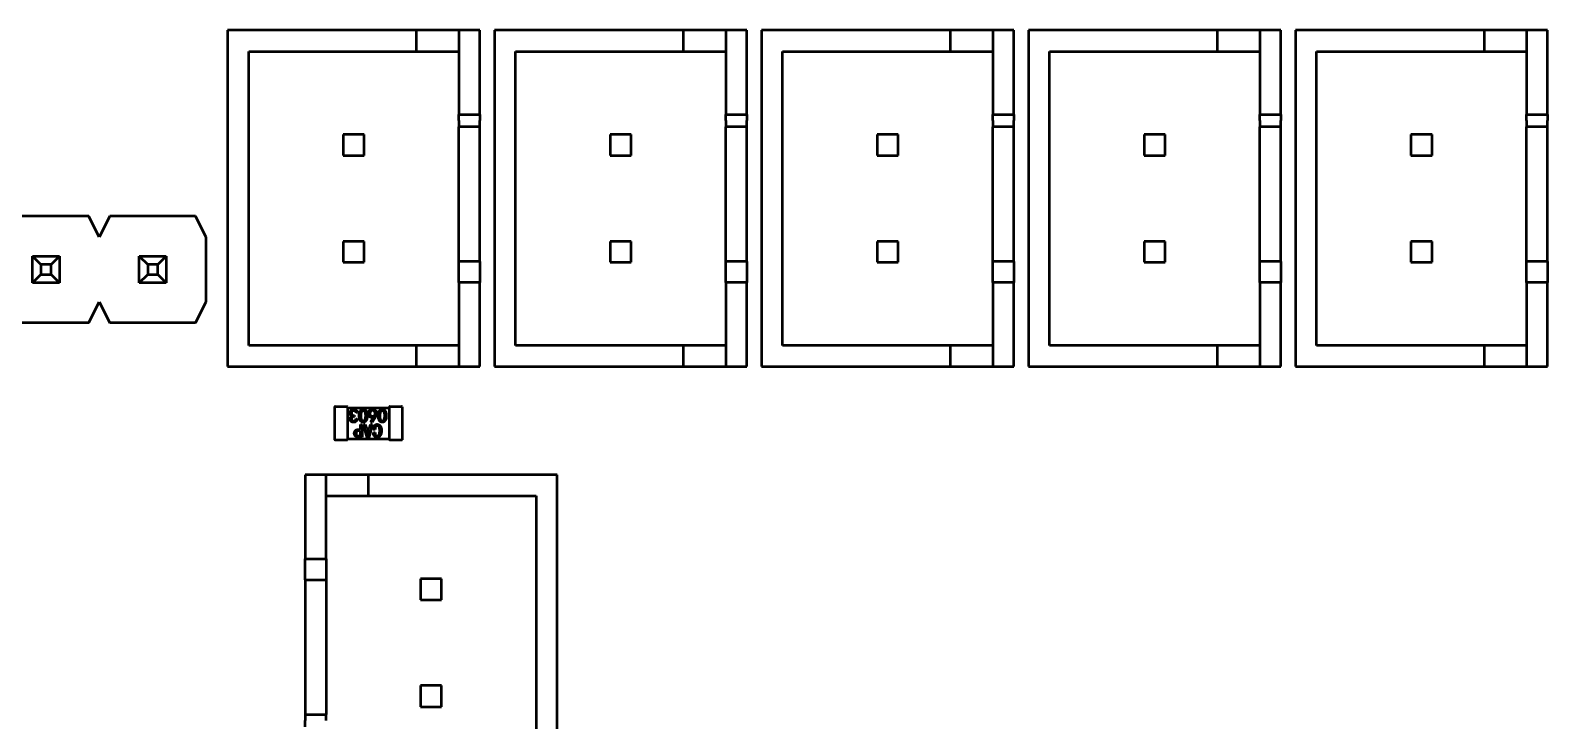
# Model space of a CAD drawing. Header units: inches. Extents: x 5.31 to 11.69, y 3.53 to 7.47.
# Drawn here: x 9.223 to 10.644, y 4.435 to 5.082 of the extents above; entities that cross this region are included whole.
import ezdxf

# ---------------------------------------------------------------- set-up
doc = ezdxf.new("R2010")
doc.units = ezdxf.units.IN
doc.header["$MEASUREMENT"] = 0
doc.layers.add('Visible (ANSI)', color=7, linetype='Continuous', lineweight=50)

msp = doc.modelspace()

# ---------------------------------------------------------------- linework, layer by layer
at = {"layer": 'Visible (ANSI)'}
for p, q in [((9.5851, 5.0816), (9.4081, 5.0816)), ((9.4081, 5.0816), (9.4081, 4.7666)), ((9.6246, 5.0816), (9.5851, 5.0816)), ((9.5851, 5.0619), (9.5851, 5.0816)), ((9.6443, 5.0816), (9.6246, 5.0816)), ((9.6246, 5.0816), (9.6246, 5.0027)), ((9.6443, 5.0027), (9.6443, 5.0816)), ((9.8351, 5.0816), (9.6581, 5.0816)), ((9.6581, 5.0816), (9.6581, 4.7666)), ((9.8746, 5.0816), (9.8351, 5.0816)), ((9.8351, 5.0619), (9.8351, 5.0816)), ((9.8943, 5.0816), (9.8746, 5.0816)), ((9.8746, 5.0816), (9.8746, 5.0027)), ((9.8943, 5.0027), (9.8943, 5.0816)), ((10.0851, 5.0816), (9.9081, 5.0816)), ((9.9081, 5.0816), (9.9081, 4.7666)), ((10.1246, 5.0816), (10.0851, 5.0816)), ((10.0851, 5.0619), (10.0851, 5.0816)), ((10.1443, 5.0816), (10.1246, 5.0816)), ((10.1246, 5.0816), (10.1246, 5.0027)), ((10.1443, 5.0027), (10.1443, 5.0816)), ((10.3351, 5.0816), (10.1581, 5.0816)), ((10.1581, 5.0816), (10.1581, 4.7666)), ((10.3746, 5.0816), (10.3351, 5.0816)), ((10.3351, 5.0619), (10.3351, 5.0816)), ((10.3943, 5.0816), (10.3746, 5.0816)), ((10.3746, 5.0816), (10.3746, 5.0027)), ((10.3943, 5.0027), (10.3943, 5.0816)), ((10.5851, 5.0816), (10.4081, 5.0816)), ((10.4081, 5.0816), (10.4081, 4.7666)), ((10.6246, 5.0816), (10.5851, 5.0816)), ((10.5851, 5.0619), (10.5851, 5.0816)), ((10.6443, 5.0816), (10.6246, 5.0816)), ((10.6246, 5.0816), (10.6246, 5.0027)), ((10.6443, 5.0027), (10.6443, 5.0816)), ((9.4278, 5.0619), (9.5851, 5.0619)), ((9.4278, 4.7863), (9.4278, 5.0619)), ((9.5851, 5.0619), (9.6246, 5.0619)), ((9.6778, 5.0619), (9.8351, 5.0619)), ((9.6778, 4.7863), (9.6778, 5.0619)), ((9.8351, 5.0619), (9.8746, 5.0619)), ((9.9278, 5.0619), (10.0851, 5.0619)), ((9.9278, 4.7863), (9.9278, 5.0619)), ((10.0851, 5.0619), (10.1246, 5.0619)), ((10.1778, 5.0619), (10.3351, 5.0619)), ((10.1778, 4.7863), (10.1778, 5.0619)), ((10.3351, 5.0619), (10.3746, 5.0619)), ((10.4278, 5.0619), (10.5851, 5.0619)), ((10.4278, 4.7863), (10.4278, 5.0619)), ((10.5851, 5.0619), (10.6246, 5.0619)), ((9.6246, 4.997), (9.6246, 5.0027)), ((9.6246, 5.0027), (9.6443, 5.0027)), ((9.6443, 5.0027), (9.6443, 4.997)), ((9.8746, 4.997), (9.8746, 5.0027)), ((9.8746, 5.0027), (9.8943, 5.0027)), ((9.8943, 5.0027), (9.8943, 4.997)), ((10.1246, 4.997), (10.1246, 5.0027)), ((10.1246, 5.0027), (10.1443, 5.0027)), ((10.1443, 5.0027), (10.1443, 4.997)), ((10.3746, 4.997), (10.3746, 5.0027)), ((10.3746, 5.0027), (10.3943, 5.0027)), ((10.3943, 5.0027), (10.3943, 4.997)), ((10.6246, 4.997), (10.6246, 5.0027)), ((10.6246, 5.0027), (10.6443, 5.0027)), ((10.6443, 5.0027), (10.6443, 4.997)), ((9.6246, 4.997), (9.6246, 4.9913)), ((9.6246, 4.8651), (9.6246, 4.9913)), ((9.6443, 4.9913), (9.6246, 4.9913)), ((9.6443, 4.9913), (9.6443, 4.997)), ((9.6443, 4.8651), (9.6443, 4.9913)), ((9.8746, 4.997), (9.8746, 4.9913)), ((9.8746, 4.8651), (9.8746, 4.9913)), ((9.8943, 4.9913), (9.8746, 4.9913)), ((9.8943, 4.9913), (9.8943, 4.997)), ((9.8943, 4.8651), (9.8943, 4.9913)), ((10.1246, 4.997), (10.1246, 4.9913)), ((10.1246, 4.8651), (10.1246, 4.9913)), ((10.1443, 4.9913), (10.1246, 4.9913)), ((10.1443, 4.9913), (10.1443, 4.997)), ((10.1443, 4.8651), (10.1443, 4.9913)), ((10.3746, 4.997), (10.3746, 4.9913)), ((10.3746, 4.8651), (10.3746, 4.9913)), ((10.3943, 4.9913), (10.3746, 4.9913)), ((10.3943, 4.9913), (10.3943, 4.997)), ((10.3943, 4.8651), (10.3943, 4.9913)), ((10.6246, 4.997), (10.6246, 4.9913)), ((10.6246, 4.8651), (10.6246, 4.9913)), ((10.6443, 4.9913), (10.6246, 4.9913)), ((10.6443, 4.9913), (10.6443, 4.997)), ((10.6443, 4.8651), (10.6443, 4.9913)), ((9.536, 4.9839), (9.5163, 4.9839)), ((9.5163, 4.9839), (9.5163, 4.9643)), ((9.536, 4.9643), (9.536, 4.9839)), ((9.786, 4.9839), (9.7663, 4.9839)), ((9.7663, 4.9839), (9.7663, 4.9643)), ((9.786, 4.9643), (9.786, 4.9839)), ((10.036, 4.9839), (10.0163, 4.9839)), ((10.0163, 4.9839), (10.0163, 4.9643)), ((10.036, 4.9643), (10.036, 4.9839)), ((10.286, 4.9839), (10.2663, 4.9839)), ((10.2663, 4.9839), (10.2663, 4.9643)), ((10.286, 4.9643), (10.286, 4.9839)), ((10.536, 4.9839), (10.5163, 4.9839)), ((10.5163, 4.9839), (10.5163, 4.9643)), ((10.536, 4.9643), (10.536, 4.9839)), ((9.5163, 4.9643), (9.536, 4.9643)), ((9.7663, 4.9643), (9.786, 4.9643)), ((10.0163, 4.9643), (10.036, 4.9643)), ((10.2663, 4.9643), (10.286, 4.9643)), ((10.5163, 4.9643), (10.536, 4.9643)), ((9.2781, 4.9075), (9.1978, 4.9075)), ((9.2879, 4.8878), (9.2781, 4.9075)), ((9.2978, 4.9075), (9.2879, 4.8878)), ((9.3781, 4.9075), (9.2978, 4.9075)), ((9.3879, 4.8878), (9.3781, 4.9075)), ((9.3879, 4.8272), (9.3879, 4.8878)), ((9.536, 4.8839), (9.5163, 4.8839)), ((9.5163, 4.8839), (9.5163, 4.8643)), ((9.536, 4.8643), (9.536, 4.8839)), ((9.786, 4.8839), (9.7663, 4.8839)), ((9.7663, 4.8839), (9.7663, 4.8643)), ((9.786, 4.8643), (9.786, 4.8839)), ((10.036, 4.8839), (10.0163, 4.8839)), ((10.0163, 4.8839), (10.0163, 4.8643)), ((10.036, 4.8643), (10.036, 4.8839)), ((10.286, 4.8839), (10.2663, 4.8839)), ((10.2663, 4.8839), (10.2663, 4.8643)), ((10.286, 4.8643), (10.286, 4.8839)), ((10.536, 4.8839), (10.5163, 4.8839)), ((10.5163, 4.8839), (10.5163, 4.8643)), ((10.536, 4.8643), (10.536, 4.8839)), ((9.2253, 4.8701), (9.2505, 4.8701)), ((9.2253, 4.8449), (9.2253, 4.8701)), ((9.2253, 4.8701), (9.2332, 4.8622)), ((9.2427, 4.8622), (9.2332, 4.8622)), ((9.2332, 4.8622), (9.2332, 4.8528)), ((9.2427, 4.8622), (9.2505, 4.8701)), ((9.2427, 4.8528), (9.2427, 4.8622)), ((9.2505, 4.8701), (9.2505, 4.8449)), ((9.3253, 4.8701), (9.3505, 4.8701)), ((9.3253, 4.8449), (9.3253, 4.8701)), ((9.3253, 4.8701), (9.3332, 4.8622)), ((9.3427, 4.8622), (9.3332, 4.8622)), ((9.3332, 4.8622), (9.3332, 4.8528)), ((9.3427, 4.8622), (9.3505, 4.8701)), ((9.3427, 4.8528), (9.3427, 4.8622)), ((9.3505, 4.8701), (9.3505, 4.8449)), ((9.5163, 4.8643), (9.536, 4.8643)), ((9.6246, 4.8455), (9.6246, 4.8651)), ((9.6443, 4.8651), (9.6246, 4.8651)), ((9.6443, 4.8651), (9.6443, 4.8455)), ((9.7663, 4.8643), (9.786, 4.8643)), ((9.8746, 4.8455), (9.8746, 4.8651)), ((9.8943, 4.8651), (9.8746, 4.8651)), ((9.8943, 4.8651), (9.8943, 4.8455)), ((10.0163, 4.8643), (10.036, 4.8643)), ((10.1246, 4.8455), (10.1246, 4.8651)), ((10.1443, 4.8651), (10.1246, 4.8651)), ((10.1443, 4.8651), (10.1443, 4.8455)), ((10.2663, 4.8643), (10.286, 4.8643)), ((10.3746, 4.8455), (10.3746, 4.8651)), ((10.3943, 4.8651), (10.3746, 4.8651)), ((10.3943, 4.8651), (10.3943, 4.8455)), ((10.5163, 4.8643), (10.536, 4.8643)), ((10.6246, 4.8455), (10.6246, 4.8651)), ((10.6443, 4.8651), (10.6246, 4.8651)), ((10.6443, 4.8651), (10.6443, 4.8455)), ((9.2253, 4.8449), (9.2332, 4.8528)), ((9.2332, 4.8528), (9.2427, 4.8528)), ((9.2427, 4.8528), (9.2505, 4.8449)), ((9.3253, 4.8449), (9.3332, 4.8528)), ((9.3332, 4.8528), (9.3427, 4.8528)), ((9.3427, 4.8528), (9.3505, 4.8449)), ((9.2505, 4.8449), (9.2253, 4.8449)), ((9.3505, 4.8449), (9.3253, 4.8449)), ((9.6246, 4.8455), (9.6246, 4.7666)), ((9.6443, 4.8455), (9.6246, 4.8455)), ((9.6443, 4.7666), (9.6443, 4.8455)), ((9.8746, 4.8455), (9.8746, 4.7666)), ((9.8943, 4.8455), (9.8746, 4.8455)), ((9.8943, 4.7666), (9.8943, 4.8455)), ((10.1246, 4.8455), (10.1246, 4.7666)), ((10.1443, 4.8455), (10.1246, 4.8455)), ((10.1443, 4.7666), (10.1443, 4.8455)), ((10.3746, 4.8455), (10.3746, 4.7666)), ((10.3943, 4.8455), (10.3746, 4.8455)), ((10.3943, 4.7666), (10.3943, 4.8455)), ((10.6246, 4.8455), (10.6246, 4.7666)), ((10.6443, 4.8455), (10.6246, 4.8455)), ((10.6443, 4.7666), (10.6443, 4.8455)), ((9.2781, 4.8075), (9.2879, 4.8272)), ((9.2879, 4.8272), (9.2978, 4.8075)), ((9.3781, 4.8075), (9.3879, 4.8272)), ((9.2781, 4.8075), (9.1978, 4.8075)), ((9.3781, 4.8075), (9.2978, 4.8075)), ((9.5851, 4.7863), (9.4278, 4.7863)), ((9.6246, 4.7863), (9.5851, 4.7863)), ((9.5851, 4.7666), (9.5851, 4.7863)), ((9.8351, 4.7863), (9.6778, 4.7863)), ((9.8746, 4.7863), (9.8351, 4.7863)), ((9.8351, 4.7666), (9.8351, 4.7863)), ((10.0851, 4.7863), (9.9278, 4.7863)), ((10.1246, 4.7863), (10.0851, 4.7863)), ((10.0851, 4.7666), (10.0851, 4.7863)), ((10.3351, 4.7863), (10.1778, 4.7863)), ((10.3746, 4.7863), (10.3351, 4.7863)), ((10.3351, 4.7666), (10.3351, 4.7863)), ((10.5851, 4.7863), (10.4278, 4.7863)), ((10.6246, 4.7863), (10.5851, 4.7863)), ((10.5851, 4.7666), (10.5851, 4.7863)), ((9.4081, 4.7666), (9.5851, 4.7666)), ((9.5851, 4.7666), (9.6246, 4.7666)), ((9.6246, 4.7666), (9.6443, 4.7666)), ((9.6581, 4.7666), (9.8351, 4.7666)), ((9.8351, 4.7666), (9.8746, 4.7666)), ((9.8746, 4.7666), (9.8943, 4.7666)), ((9.9081, 4.7666), (10.0851, 4.7666)), ((10.0851, 4.7666), (10.1246, 4.7666)), ((10.1246, 4.7666), (10.1443, 4.7666)), ((10.1581, 4.7666), (10.3351, 4.7666)), ((10.3351, 4.7666), (10.3746, 4.7666)), ((10.3746, 4.7666), (10.3943, 4.7666)), ((10.4081, 4.7666), (10.5851, 4.7666)), ((10.5851, 4.7666), (10.6246, 4.7666)), ((10.6246, 4.7666), (10.6443, 4.7666)), ((9.5084, 4.6981), (9.5084, 4.7288)), ((9.5088, 4.7292), (9.5199, 4.7292)), ((9.5203, 4.7288), (9.5203, 4.6981)), ((9.5203, 4.728), (9.5596, 4.728)), ((9.5269, 4.7207), (9.5269, 4.7198)), ((9.5284, 4.7177), (9.5296, 4.7175)), ((9.5298, 4.7235), (9.5285, 4.7232)), ((9.5419, 4.7144), (9.5448, 4.7191)), ((9.5463, 4.7189), (9.5435, 4.7144)), ((9.5596, 4.6981), (9.5596, 4.7288)), ((9.56, 4.7292), (9.571, 4.7292)), ((9.5714, 4.7288), (9.5714, 4.6981)), ((9.5304, 4.7077), (9.5324, 4.7077)), ((9.5324, 4.7063), (9.5308, 4.7063)), ((9.5324, 4.7077), (9.5324, 4.7123)), ((9.5324, 4.7123), (9.534, 4.7123)), ((9.5324, 4.7017), (9.5324, 4.7063)), ((9.534, 4.7123), (9.534, 4.7004)), ((9.5388, 4.7003), (9.5353, 4.7123)), ((9.5353, 4.7123), (9.537, 4.7123)), ((9.537, 4.7123), (9.538, 4.7086)), ((9.538, 4.7086), (9.541, 4.7086)), ((9.5407, 4.7073), (9.5383, 4.7073)), ((9.5383, 4.7073), (9.5394, 4.7031)), ((9.5396, 4.7031), (9.5407, 4.7073)), ((9.5437, 4.7123), (9.5402, 4.7003)), ((9.541, 4.7086), (9.542, 4.7123)), ((9.5435, 4.7144), (9.5419, 4.7144)), ((9.542, 4.7123), (9.5437, 4.7123)), ((9.5461, 4.7076), (9.5445, 4.7076)), ((9.5446, 4.7047), (9.5461, 4.7047)), ((9.5199, 4.6977), (9.5088, 4.6977)), ((9.5203, 4.6989), (9.5596, 4.6989)), ((9.534, 4.7004), (9.5304, 4.7004)), ((9.5308, 4.7017), (9.5324, 4.7017)), ((9.5402, 4.7003), (9.5388, 4.7003)), ((9.5394, 4.7031), (9.5396, 4.7031)), ((9.571, 4.6977), (9.56, 4.6977)), ((9.5003, 4.6653), (9.4806, 4.6653)), ((9.4806, 4.6653), (9.4806, 4.5865)), ((9.5398, 4.6653), (9.5003, 4.6653)), ((9.5003, 4.5865), (9.5003, 4.6653)), ((9.7168, 4.6653), (9.5398, 4.6653)), ((9.5398, 4.6653), (9.5398, 4.6456)), ((9.7168, 4.3504), (9.7168, 4.6653)), ((9.5003, 4.6456), (9.5398, 4.6456)), ((9.5398, 4.6456), (9.6971, 4.6456)), ((9.6971, 4.6456), (9.6971, 4.3701)), ((9.4806, 4.5668), (9.4806, 4.5865)), ((9.4806, 4.5865), (9.5003, 4.5865)), ((9.5003, 4.5865), (9.5003, 4.5668)), ((9.4806, 4.5668), (9.4806, 4.4407)), ((9.4806, 4.5668), (9.5003, 4.5668)), ((9.5003, 4.5668), (9.5003, 4.4407)), ((9.6085, 4.5677), (9.5888, 4.5677)), ((9.5888, 4.5677), (9.5888, 4.548)), ((9.6085, 4.548), (9.6085, 4.5677)), ((9.5888, 4.548), (9.6085, 4.548)), ((9.6085, 4.4677), (9.5888, 4.4677)), ((9.5888, 4.4677), (9.5888, 4.448)), ((9.6085, 4.448), (9.6085, 4.4677)), ((9.5888, 4.448), (9.6085, 4.448)), ((9.4806, 4.4407), (9.4806, 4.4349)), ((9.4806, 4.4407), (9.5003, 4.4407)), ((9.4806, 4.4292), (9.4806, 4.4349)), ((9.5003, 4.4349), (9.5003, 4.4407))]:
    msp.add_line(p, q, dxfattribs=at)
for centre, start, end in [((9.5088, 4.7288), 90, 180), ((9.5199, 4.7288), 0, 90), ((9.56, 4.7288), 90, 180), ((9.571, 4.7288), 0, 90), ((9.5088, 4.6981), 180, 270), ((9.5199, 4.6981), 270, 0), ((9.56, 4.6981), 180, 270), ((9.571, 4.6981), 270, 0)]:
    msp.add_arc(centre, 0.000394, start, end, dxfattribs=at)
for points, knots in [([(9.5245, 4.7202), (9.5243, 4.7202), (9.524, 4.7204), (9.5236, 4.7207), (9.5233, 4.721), (9.523, 4.7214), (9.5228, 4.7216), (9.5227, 4.7219), (9.5227, 4.7221), (9.5226, 4.7224), (9.5226, 4.7227), (9.5226, 4.723), (9.5226, 4.7233), (9.5226, 4.7236), (9.5227, 4.724), (9.5228, 4.7243), (9.5229, 4.7246), (9.523, 4.7249), (9.5232, 4.7251), (9.5234, 4.7254), (9.5236, 4.7256), (9.5238, 4.7258), (9.5241, 4.726), (9.5244, 4.7262), (9.5247, 4.7263), (9.525, 4.7265), (9.5253, 4.7265), (9.5256, 4.7266), (9.5259, 4.7266), (9.5262, 4.7266), (9.5265, 4.7266), (9.5269, 4.7266), (9.5272, 4.7265), (9.5275, 4.7264), (9.5277, 4.7263), (9.528, 4.7261), (9.5283, 4.726), (9.5285, 4.7258), (9.5288, 4.7256), (9.529, 4.7253), (9.5292, 4.7251), (9.5293, 4.7248), (9.5295, 4.7245), (9.5296, 4.7242), (9.5297, 4.7238), (9.5298, 4.7236), (9.5298, 4.7235)], [0, 0, 0, 0, 0.035383, 0.069271, 0.102562, 0.13598, 0.153016, 0.170471, 0.18839, 0.206995, 0.226425, 0.246968, 0.268573, 0.291521, 0.314508, 0.336877, 0.358774, 0.380226, 0.401933, 0.423495, 0.445535, 0.468112, 0.490768, 0.512776, 0.534543, 0.556006, 0.577352, 0.598978, 0.62087, 0.643351, 0.665697, 0.687524, 0.70891, 0.729901, 0.750936, 0.771916, 0.792835, 0.814322, 0.835871, 0.857552, 0.879571, 0.901943, 0.924978, 0.949008, 0.973929, 1, 1, 1, 1]), ([(9.5296, 4.7175), (9.5296, 4.7173), (9.5294, 4.7169), (9.5292, 4.7164), (9.5288, 4.7159), (9.5286, 4.7155), (9.5283, 4.7152), (9.5281, 4.715), (9.5279, 4.7149), (9.5276, 4.7148), (9.5274, 4.7146), (9.5271, 4.7146), (9.5268, 4.7145), (9.5265, 4.7144), (9.5262, 4.7144), (9.5259, 4.7144), (9.5256, 4.7144), (9.5253, 4.7145), (9.525, 4.7145), (9.5248, 4.7146), (9.5245, 4.7147), (9.5243, 4.7148), (9.5241, 4.7149), (9.5239, 4.715), (9.5237, 4.7152), (9.5235, 4.7153), (9.5233, 4.7155), (9.5232, 4.7157), (9.5231, 4.7159), (9.523, 4.7162), (9.5229, 4.7164), (9.5228, 4.7166), (9.5228, 4.7169), (9.5227, 4.7171), (9.5227, 4.7174), (9.5228, 4.7177), (9.5228, 4.7179), (9.5229, 4.7182), (9.5229, 4.7185), (9.5231, 4.7188), (9.5232, 4.719), (9.5234, 4.7193), (9.5236, 4.7195), (9.5239, 4.7197), (9.5242, 4.72), (9.5244, 4.7201), (9.5245, 4.7202)], [0, 0, 0, 0, 0.047464, 0.092489, 0.135475, 0.176967, 0.19729, 0.217416, 0.237371, 0.257814, 0.278354, 0.299538, 0.321419, 0.344134, 0.367049, 0.388941, 0.410276, 0.431124, 0.451242, 0.470905, 0.490465, 0.509731, 0.528716, 0.547033, 0.565043, 0.582814, 0.600504, 0.618245, 0.636491, 0.654887, 0.673486, 0.691996, 0.710771, 0.729498, 0.74872, 0.768176, 0.78836, 0.809187, 0.830314, 0.851781, 0.873876, 0.896598, 0.920447, 0.945498, 0.97192, 1, 1, 1, 1]), ([(9.5285, 4.7232), (9.5285, 4.7234), (9.5284, 4.7237), (9.5282, 4.7241), (9.5279, 4.7244), (9.5277, 4.7247), (9.5275, 4.7249), (9.5273, 4.725), (9.5271, 4.7251), (9.5269, 4.7252), (9.5267, 4.7252), (9.5265, 4.7253), (9.5263, 4.7253), (9.526, 4.7253), (9.5258, 4.7253), (9.5256, 4.7252), (9.5254, 4.7252), (9.5252, 4.7251), (9.525, 4.725), (9.5248, 4.7249), (9.5247, 4.7247), (9.5245, 4.7245), (9.5244, 4.7244), (9.5243, 4.7242), (9.5242, 4.724), (9.5241, 4.7238), (9.5241, 4.7235), (9.5241, 4.7233), (9.524, 4.7231), (9.524, 4.7229), (9.5241, 4.7226), (9.5241, 4.7224), (9.5242, 4.7222), (9.5243, 4.722), (9.5244, 4.7218), (9.5245, 4.7217), (9.5246, 4.7215), (9.5248, 4.7214), (9.525, 4.7213), (9.5252, 4.7211), (9.5254, 4.721), (9.5257, 4.7209), (9.5259, 4.7209), (9.5262, 4.7208), (9.5266, 4.7207), (9.5268, 4.7207), (9.5269, 4.7207)], [0, 0, 0, 0, 0.042155, 0.082797, 0.122177, 0.161495, 0.180875, 0.199813, 0.218676, 0.237473, 0.256684, 0.276307, 0.296404, 0.317356, 0.338391, 0.358521, 0.378182, 0.39747, 0.416687, 0.436037, 0.455851, 0.476407, 0.497042, 0.517393, 0.537303, 0.557179, 0.577048, 0.597255, 0.617769, 0.638967, 0.660049, 0.680042, 0.699548, 0.718217, 0.736992, 0.755354, 0.77385, 0.792872, 0.812794, 0.833991, 0.857058, 0.881801, 0.90816, 0.936821, 0.967337, 1, 1, 1, 1]), ([(9.5269, 4.7198), (9.5268, 4.7197), (9.5266, 4.7197), (9.5262, 4.7197), (9.5259, 4.7196), (9.5257, 4.7195), (9.5254, 4.7194), (9.5252, 4.7193), (9.525, 4.7191), (9.5248, 4.719), (9.5246, 4.7188), (9.5245, 4.7186), (9.5244, 4.7185), (9.5243, 4.7183), (9.5242, 4.718), (9.5242, 4.7178), (9.5242, 4.7176), (9.5242, 4.7173), (9.5242, 4.7171), (9.5243, 4.7169), (9.5243, 4.7167), (9.5244, 4.7165), (9.5246, 4.7163), (9.5247, 4.7161), (9.5249, 4.716), (9.5251, 4.7159), (9.5253, 4.7158), (9.5255, 4.7157), (9.5257, 4.7156), (9.526, 4.7156), (9.5262, 4.7156), (9.5264, 4.7156), (9.5266, 4.7157), (9.5269, 4.7158), (9.5271, 4.7159), (9.5273, 4.716), (9.5275, 4.7162), (9.5277, 4.7164), (9.5279, 4.7167), (9.5281, 4.717), (9.5282, 4.7174), (9.5283, 4.7176), (9.5284, 4.7177)], [0, 0, 0, 0, 0.034628, 0.06703, 0.097477, 0.125663, 0.152237, 0.177388, 0.200923, 0.223553, 0.245394, 0.266734, 0.28766, 0.308692, 0.330142, 0.352103, 0.374998, 0.398853, 0.422863, 0.445331, 0.467017, 0.488239, 0.509078, 0.53021, 0.551813, 0.574247, 0.597043, 0.6192, 0.640821, 0.662307, 0.68415, 0.706385, 0.729232, 0.75321, 0.777811, 0.803296, 0.83013, 0.858778, 0.890043, 0.923767, 0.960273, 1, 1, 1, 1]), ([(9.5314, 4.7212), (9.5314, 4.7213), (9.5314, 4.7216), (9.5314, 4.7219), (9.5315, 4.7224), (9.5316, 4.7228), (9.5316, 4.7233), (9.5317, 4.7237), (9.5318, 4.724), (9.532, 4.7244), (9.5321, 4.7247), (9.5323, 4.725), (9.5324, 4.7253), (9.5326, 4.7255), (9.5328, 4.7258), (9.5331, 4.726), (9.5333, 4.7262), (9.5336, 4.7263), (9.5339, 4.7265), (9.5342, 4.7266), (9.5345, 4.7266), (9.5348, 4.7267), (9.5351, 4.7267), (9.5354, 4.7266), (9.5357, 4.7266), (9.536, 4.7265), (9.5363, 4.7264), (9.5366, 4.7262), (9.5368, 4.726), (9.5371, 4.7259), (9.5373, 4.7257), (9.5375, 4.7255), (9.5377, 4.7252), (9.5378, 4.725), (9.538, 4.7247), (9.5382, 4.7243), (9.5384, 4.7238), (9.5385, 4.7233), (9.5386, 4.7228), (9.5387, 4.7224), (9.5387, 4.7221), (9.5388, 4.7218), (9.5388, 4.7214), (9.5388, 4.7211), (9.5388, 4.7207), (9.5388, 4.7202), (9.5388, 4.7199), (9.5388, 4.7198)], [0.5, 0.5, 0.5, 0.5, 0.5069884, 0.5221878, 0.5367062, 0.5505651, 0.5637741, 0.5764701, 0.588514, 0.6000702, 0.6111588, 0.621801, 0.6320264, 0.6420439, 0.6518046, 0.6614634, 0.6711588, 0.6808834, 0.6907698, 0.700617, 0.7100661, 0.71942, 0.7286957, 0.7380134, 0.7474266, 0.7571703, 0.7673168, 0.7774938, 0.787206, 0.796546, 0.8056357, 0.8144759, 0.8231814, 0.8317719, 0.840256, 0.8572909, 0.8741886, 0.8912076, 0.9082495, 0.9171735, 0.9268475, 0.9372166, 0.9482852, 0.9600678, 0.9726511, 0.9859602, 1, 1, 1, 1]), ([(9.5388, 4.7198), (9.5388, 4.7196), (9.5388, 4.7193), (9.5387, 4.7189), (9.5387, 4.7185), (9.5386, 4.7181), (9.5385, 4.7178), (9.5385, 4.7175), (9.5384, 4.7171), (9.5382, 4.7168), (9.538, 4.7163), (9.5377, 4.7159), (9.5374, 4.7154), (9.537, 4.7151), (9.5368, 4.7149), (9.5365, 4.7148), (9.5363, 4.7146), (9.536, 4.7145), (9.5358, 4.7145), (9.5355, 4.7144), (9.5352, 4.7144), (9.5349, 4.7144), (9.5346, 4.7144), (9.5343, 4.7144), (9.534, 4.7145), (9.5338, 4.7146), (9.5335, 4.7148), (9.5332, 4.7149), (9.533, 4.7152), (9.5328, 4.7154), (9.5326, 4.7156), (9.5324, 4.7159), (9.5322, 4.7162), (9.532, 4.7165), (9.5319, 4.7169), (9.5318, 4.7172), (9.5317, 4.7176), (9.5316, 4.7181), (9.5315, 4.7188), (9.5314, 4.7196), (9.5314, 4.7204), (9.5314, 4.721), (9.5314, 4.7212)], [0, 0, 0, 0, 0.0140528, 0.0274087, 0.0400744, 0.052075, 0.0633532, 0.0739166, 0.0839678, 0.0933606, 0.1112888, 0.1286962, 0.1457152, 0.1626615, 0.1710659, 0.1794358, 0.1878402, 0.1962427, 0.2047956, 0.2135112, 0.2225252, 0.2318867, 0.2412553, 0.2504842, 0.2596243, 0.2687757, 0.2780514, 0.2875599, 0.2974542, 0.3078347, 0.31843, 0.3290155, 0.3397633, 0.3506207, 0.3616772, 0.3730279, 0.3846503, 0.3966097, 0.4217152, 0.448414, 0.4768103, 0.5, 0.5, 0.5, 0.5]), ([(9.5373, 4.7194), (9.5373, 4.7195), (9.5374, 4.7198), (9.5374, 4.7203), (9.5374, 4.7207), (9.5374, 4.7212), (9.5374, 4.7216), (9.5373, 4.722), (9.5373, 4.7224), (9.5372, 4.7228), (9.5371, 4.7231), (9.537, 4.7235), (9.5369, 4.7238), (9.5367, 4.7241), (9.5366, 4.7243), (9.5364, 4.7245), (9.5362, 4.7247), (9.536, 4.7249), (9.5358, 4.7251), (9.5356, 4.7252), (9.5354, 4.7253), (9.5352, 4.7253), (9.535, 4.7253), (9.5348, 4.7253), (9.5346, 4.7252), (9.5344, 4.7252), (9.5342, 4.7251), (9.534, 4.7249), (9.5338, 4.7248), (9.5337, 4.7246), (9.5335, 4.7244), (9.5334, 4.7242), (9.5333, 4.7239), (9.5331, 4.7235), (9.533, 4.723), (9.5329, 4.7224), (9.5328, 4.7219), (9.5328, 4.7217), (9.5328, 4.7216)], [0, 0, 0, 0, 0.0202676, 0.0399279, 0.0590087, 0.0775383, 0.0955473, 0.112962, 0.1300407, 0.1466937, 0.1626347, 0.1775955, 0.1917458, 0.2050126, 0.2174759, 0.2293863, 0.2407882, 0.2518054, 0.2623304, 0.2720997, 0.2814187, 0.2903538, 0.2992008, 0.3080477, 0.3171153, 0.3266796, 0.3364489, 0.3462692, 0.3561874, 0.3664994, 0.377178, 0.3883944, 0.4001863, 0.4127835, 0.4389285, 0.4656814, 0.4932039, 0.5, 0.5, 0.5, 0.5]), ([(9.5328, 4.7216), (9.5328, 4.7215), (9.5328, 4.7211), (9.5328, 4.7205), (9.5328, 4.7198), (9.5328, 4.7192), (9.5329, 4.7186), (9.5329, 4.7181), (9.5331, 4.7176), (9.5333, 4.7171), (9.5335, 4.7167), (9.5336, 4.7164), (9.5338, 4.7162), (9.5339, 4.7161), (9.5341, 4.7159), (9.5343, 4.7158), (9.5345, 4.7157), (9.5347, 4.7157), (9.5349, 4.7157), (9.5351, 4.7157), (9.5353, 4.7157), (9.5355, 4.7158), (9.5357, 4.7159), (9.5359, 4.716), (9.5361, 4.7161), (9.5363, 4.7163), (9.5365, 4.7165), (9.5366, 4.7168), (9.5368, 4.7171), (9.5369, 4.7174), (9.537, 4.7177), (9.5371, 4.7181), (9.5372, 4.7185), (9.5373, 4.7189), (9.5373, 4.7192), (9.5373, 4.7194)], [0.5, 0.5, 0.5, 0.5, 0.5216727, 0.5501262, 0.5771551, 0.6029998, 0.6275617, 0.6510642, 0.6739323, 0.6963001, 0.7186409, 0.7294081, 0.7394669, 0.7491362, 0.7582472, 0.7671381, 0.7758003, 0.7847606, 0.7938576, 0.8030133, 0.8119695, 0.8210022, 0.830276, 0.8399106, 0.8500062, 0.8608476, 0.8724556, 0.884813, 0.8980334, 0.9121661, 0.927441, 0.943816, 0.9613154, 0.9799887, 1, 1, 1, 1]), ([(9.5448, 4.7191), (9.5446, 4.719), (9.5443, 4.7189), (9.5439, 4.7189), (9.5435, 4.7188), (9.5431, 4.7188), (9.5427, 4.7189), (9.5424, 4.7189), (9.5421, 4.719), (9.5418, 4.7192), (9.5415, 4.7193), (9.5413, 4.7195), (9.541, 4.7197), (9.5408, 4.7199), (9.5407, 4.72), (9.5405, 4.7202), (9.5404, 4.7204), (9.5402, 4.7207), (9.5401, 4.721), (9.54, 4.7215), (9.5399, 4.7219), (9.5399, 4.7224), (9.5399, 4.7228), (9.5399, 4.7233), (9.54, 4.7238), (9.5401, 4.7242), (9.5403, 4.7247), (9.5406, 4.7251), (9.5409, 4.7255), (9.5412, 4.7258), (9.5415, 4.726), (9.5417, 4.7262), (9.5419, 4.7263), (9.5422, 4.7264), (9.5425, 4.7265), (9.5428, 4.7266), (9.5431, 4.7266), (9.5435, 4.7267), (9.5438, 4.7267), (9.5442, 4.7267), (9.5445, 4.7266), (9.5448, 4.7266), (9.5451, 4.7265), (9.5454, 4.7264), (9.5457, 4.7263), (9.5459, 4.7261), (9.5462, 4.726), (9.5464, 4.7258), (9.5466, 4.7256), (9.5468, 4.7254), (9.547, 4.7252), (9.5471, 4.725), (9.5472, 4.7247), (9.5474, 4.7244), (9.5475, 4.7239), (9.5476, 4.7234), (9.5477, 4.7229), (9.5477, 4.7225), (9.5476, 4.7224)], [0, 0, 0, 0, 0.023391, 0.04518, 0.065609, 0.084817, 0.102822, 0.119949, 0.136431, 0.152468, 0.167973, 0.182535, 0.196417, 0.209572, 0.222069, 0.234088, 0.245597, 0.256768, 0.278695, 0.300859, 0.323262, 0.346264, 0.369442, 0.39262, 0.41585, 0.439388, 0.463147, 0.487371, 0.512473, 0.538732, 0.552193, 0.565797, 0.57983, 0.594241, 0.609268, 0.624866, 0.64131, 0.658654, 0.676074, 0.692739, 0.708959, 0.724686, 0.739873, 0.754897, 0.769525, 0.784131, 0.798412, 0.812372, 0.82606, 0.839566, 0.853089, 0.866663, 0.880351, 0.894428, 0.922259, 0.948904, 0.97477, 1, 1, 1, 1]), ([(9.5455, 4.7247), (9.5454, 4.7247), (9.5453, 4.7248), (9.5451, 4.725), (9.545, 4.7251), (9.5447, 4.7252), (9.5445, 4.7253), (9.5443, 4.7253), (9.5441, 4.7254), (9.5438, 4.7254), (9.5436, 4.7254), (9.5433, 4.7254), (9.5431, 4.7253), (9.5428, 4.7253), (9.5426, 4.7252), (9.5424, 4.725), (9.5422, 4.7249), (9.5421, 4.7247), (9.5419, 4.7245), (9.5417, 4.7243), (9.5416, 4.724), (9.5415, 4.7238), (9.5415, 4.7235), (9.5414, 4.7232), (9.5414, 4.7228), (9.5414, 4.7225), (9.5414, 4.7221), (9.5414, 4.7218), (9.5415, 4.7215), (9.5416, 4.7212), (9.5417, 4.721), (9.5418, 4.7208), (9.5419, 4.7207), (9.542, 4.7207)], [0, 0, 0, 0, 0.0137397, 0.027577, 0.0412036, 0.0551173, 0.0691657, 0.0837233, 0.0986831, 0.1143974, 0.1300354, 0.1451056, 0.1597555, 0.1740886, 0.1885714, 0.2031187, 0.217942, 0.2334647, 0.2492992, 0.2655542, 0.2824347, 0.2999211, 0.3181923, 0.3374315, 0.3579073, 0.3797104, 0.4012029, 0.4212615, 0.4397633, 0.4569947, 0.4735228, 0.4892562, 0.5, 0.5, 0.5, 0.5]), ([(9.542, 4.7207), (9.542, 4.7206), (9.5421, 4.7206), (9.5422, 4.7204), (9.5425, 4.7203), (9.5427, 4.7202), (9.5429, 4.7201), (9.5432, 4.7201), (9.5434, 4.72), (9.5437, 4.72), (9.5439, 4.72), (9.5442, 4.72), (9.5444, 4.7201), (9.5447, 4.7201), (9.5449, 4.7202), (9.5451, 4.7204), (9.5453, 4.7205), (9.5455, 4.7207), (9.5456, 4.7209), (9.5458, 4.7211), (9.546, 4.7215), (9.5461, 4.722), (9.5462, 4.7225), (9.5462, 4.7229), (9.5462, 4.7232), (9.5461, 4.7235), (9.546, 4.7237), (9.546, 4.7239), (9.5459, 4.7241), (9.5458, 4.7243), (9.5456, 4.7245), (9.5455, 4.7246), (9.5455, 4.7247)], [0.5, 0.5, 0.5, 0.5, 0.5048917, 0.5204634, 0.5361737, 0.5515057, 0.5666445, 0.5818531, 0.5972232, 0.612897, 0.6288484, 0.6451769, 0.6613788, 0.6768686, 0.6915922, 0.7061661, 0.7205713, 0.7349773, 0.7498258, 0.7652105, 0.7960952, 0.8262278, 0.8563791, 0.886859, 0.902102, 0.916722, 0.9309749, 0.9449128, 0.9586896, 0.972422, 0.9862277, 1, 1, 1, 1]), ([(9.5476, 4.7224), (9.5476, 4.7222), (9.5476, 4.7219), (9.5475, 4.7214), (9.5474, 4.721), (9.5473, 4.7207), (9.5471, 4.7203), (9.5469, 4.7199), (9.5466, 4.7194), (9.5464, 4.7191), (9.5463, 4.7189)], [0, 0, 0, 0, 0.130375, 0.252443, 0.364577, 0.470289, 0.579839, 0.704817, 0.844746, 1, 1, 1, 1]), ([(9.5493, 4.7212), (9.5493, 4.7213), (9.5493, 4.7216), (9.5493, 4.7219), (9.5494, 4.7224), (9.5494, 4.7228), (9.5495, 4.7233), (9.5496, 4.7237), (9.5497, 4.724), (9.5498, 4.7244), (9.55, 4.7247), (9.5501, 4.725), (9.5503, 4.7253), (9.5505, 4.7255), (9.5507, 4.7258), (9.551, 4.726), (9.5512, 4.7262), (9.5515, 4.7263), (9.5518, 4.7265), (9.5521, 4.7266), (9.5524, 4.7266), (9.5527, 4.7267), (9.5529, 4.7267), (9.5532, 4.7266), (9.5535, 4.7266), (9.5538, 4.7265), (9.5541, 4.7264), (9.5544, 4.7262), (9.5547, 4.726), (9.5549, 4.7259), (9.5551, 4.7257), (9.5553, 4.7255), (9.5555, 4.7252), (9.5557, 4.725), (9.5559, 4.7247), (9.556, 4.7243), (9.5562, 4.7238), (9.5564, 4.7233), (9.5565, 4.7228), (9.5566, 4.7224), (9.5566, 4.7221), (9.5566, 4.7218), (9.5566, 4.7214), (9.5567, 4.7211), (9.5567, 4.7207), (9.5567, 4.7202), (9.5567, 4.7199), (9.5566, 4.7198)], [0.5, 0.5, 0.5, 0.5, 0.5069884, 0.5221878, 0.5367062, 0.5505651, 0.5637741, 0.5764701, 0.588514, 0.6000702, 0.6111588, 0.621801, 0.6320264, 0.6420439, 0.6518046, 0.6614634, 0.6711588, 0.6808834, 0.6907698, 0.700617, 0.7100661, 0.71942, 0.7286957, 0.7380134, 0.7474266, 0.7571703, 0.7673168, 0.7774938, 0.787206, 0.796546, 0.8056357, 0.8144759, 0.8231814, 0.8317719, 0.840256, 0.8572909, 0.8741886, 0.8912076, 0.9082495, 0.9171735, 0.9268475, 0.9372166, 0.9482852, 0.9600678, 0.9726511, 0.9859602, 1, 1, 1, 1]), ([(9.5566, 4.7198), (9.5566, 4.7196), (9.5566, 4.7193), (9.5566, 4.7189), (9.5565, 4.7185), (9.5565, 4.7181), (9.5564, 4.7178), (9.5563, 4.7175), (9.5562, 4.7171), (9.5561, 4.7168), (9.5559, 4.7163), (9.5556, 4.7159), (9.5552, 4.7154), (9.5549, 4.7151), (9.5546, 4.7149), (9.5544, 4.7148), (9.5542, 4.7146), (9.5539, 4.7145), (9.5536, 4.7145), (9.5534, 4.7144), (9.5531, 4.7144), (9.5528, 4.7144), (9.5525, 4.7144), (9.5522, 4.7144), (9.5519, 4.7145), (9.5516, 4.7146), (9.5514, 4.7148), (9.5511, 4.7149), (9.5509, 4.7152), (9.5506, 4.7154), (9.5504, 4.7156), (9.5502, 4.7159), (9.55, 4.7162), (9.5499, 4.7165), (9.5498, 4.7169), (9.5496, 4.7172), (9.5495, 4.7176), (9.5494, 4.7181), (9.5493, 4.7188), (9.5493, 4.7196), (9.5493, 4.7204), (9.5493, 4.721), (9.5493, 4.7212)], [0, 0, 0, 0, 0.0140528, 0.0274087, 0.0400744, 0.052075, 0.0633532, 0.0739166, 0.0839678, 0.0933606, 0.1112888, 0.1286962, 0.1457152, 0.1626615, 0.1710659, 0.1794358, 0.1878402, 0.1962427, 0.2047956, 0.2135112, 0.2225252, 0.2318867, 0.2412553, 0.2504842, 0.2596243, 0.2687757, 0.2780514, 0.2875599, 0.2974542, 0.3078347, 0.31843, 0.3290155, 0.3397633, 0.3506207, 0.3616772, 0.3730279, 0.3846503, 0.3966097, 0.4217152, 0.448414, 0.4768103, 0.5, 0.5, 0.5, 0.5]), ([(9.5507, 4.7216), (9.5507, 4.7215), (9.5506, 4.7211), (9.5507, 4.7205), (9.5507, 4.7198), (9.5507, 4.7192), (9.5507, 4.7186), (9.5508, 4.7181), (9.551, 4.7176), (9.5511, 4.7171), (9.5513, 4.7167), (9.5515, 4.7164), (9.5517, 4.7162), (9.5518, 4.7161), (9.552, 4.7159), (9.5522, 4.7158), (9.5524, 4.7157), (9.5526, 4.7157), (9.5528, 4.7157), (9.553, 4.7157), (9.5532, 4.7157), (9.5534, 4.7158), (9.5536, 4.7159), (9.5538, 4.716), (9.554, 4.7161), (9.5541, 4.7163), (9.5543, 4.7165), (9.5545, 4.7168), (9.5546, 4.7171), (9.5547, 4.7174), (9.5549, 4.7177), (9.555, 4.7181), (9.5551, 4.7185), (9.5551, 4.7189), (9.5552, 4.7192), (9.5552, 4.7194)], [0.5, 0.5, 0.5, 0.5, 0.5216727, 0.5501262, 0.5771551, 0.6029998, 0.6275617, 0.6510642, 0.6739323, 0.6963001, 0.7186409, 0.7294081, 0.7394669, 0.7491362, 0.7582472, 0.7671381, 0.7758003, 0.7847606, 0.7938576, 0.8030133, 0.8119695, 0.8210022, 0.830276, 0.8399106, 0.8500062, 0.8608476, 0.8724556, 0.884813, 0.8980334, 0.9121661, 0.927441, 0.943816, 0.9613154, 0.9799887, 1, 1, 1, 1]), ([(9.5552, 4.7194), (9.5552, 4.7195), (9.5552, 4.7198), (9.5553, 4.7203), (9.5553, 4.7207), (9.5553, 4.7212), (9.5552, 4.7216), (9.5552, 4.722), (9.5551, 4.7224), (9.555, 4.7228), (9.555, 4.7231), (9.5548, 4.7235), (9.5547, 4.7238), (9.5546, 4.7241), (9.5544, 4.7243), (9.5543, 4.7245), (9.5541, 4.7247), (9.5539, 4.7249), (9.5537, 4.7251), (9.5535, 4.7252), (9.5533, 4.7253), (9.5531, 4.7253), (9.5529, 4.7253), (9.5527, 4.7253), (9.5525, 4.7252), (9.5522, 4.7252), (9.552, 4.7251), (9.5519, 4.7249), (9.5517, 4.7248), (9.5515, 4.7246), (9.5514, 4.7244), (9.5512, 4.7242), (9.5511, 4.7239), (9.551, 4.7235), (9.5509, 4.723), (9.5507, 4.7224), (9.5507, 4.7219), (9.5507, 4.7217), (9.5507, 4.7216)], [0, 0, 0, 0, 0.0202676, 0.0399279, 0.0590087, 0.0775383, 0.0955473, 0.112962, 0.1300407, 0.1466937, 0.1626347, 0.1775955, 0.1917458, 0.2050126, 0.2174759, 0.2293863, 0.2407882, 0.2518054, 0.2623304, 0.2720997, 0.2814187, 0.2903538, 0.2992008, 0.3080477, 0.3171153, 0.3266796, 0.3364489, 0.3462692, 0.3561874, 0.3664994, 0.377178, 0.3883944, 0.4001863, 0.4127835, 0.4389285, 0.4656814, 0.4932039, 0.5, 0.5, 0.5, 0.5]), ([(9.5267, 4.704), (9.5267, 4.7042), (9.5267, 4.7044), (9.5268, 4.7048), (9.5268, 4.7052), (9.527, 4.7055), (9.5271, 4.7059), (9.5273, 4.7062), (9.5275, 4.7064), (9.5277, 4.7067), (9.5279, 4.7069), (9.5282, 4.7071), (9.5285, 4.7073), (9.5289, 4.7074), (9.5292, 4.7075), (9.5296, 4.7076), (9.53, 4.7077), (9.5303, 4.7077), (9.5304, 4.7077)], [0, 0, 0, 0, 0.069599, 0.135663, 0.199028, 0.259871, 0.319809, 0.377956, 0.435728, 0.494327, 0.552926, 0.611417, 0.670333, 0.730909, 0.793984, 0.859075, 0.927762, 1, 1, 1, 1]), ([(9.5304, 4.7004), (9.5303, 4.7004), (9.53, 4.7004), (9.5296, 4.7005), (9.5292, 4.7005), (9.5289, 4.7006), (9.5285, 4.7008), (9.5282, 4.7009), (9.5279, 4.7011), (9.5277, 4.7014), (9.5275, 4.7016), (9.5273, 4.7019), (9.5271, 4.7022), (9.527, 4.7025), (9.5268, 4.7029), (9.5268, 4.7032), (9.5267, 4.7036), (9.5267, 4.7039), (9.5267, 4.704)], [0, 0, 0, 0, 0.072234, 0.140917, 0.206004, 0.268948, 0.329691, 0.388603, 0.447091, 0.505686, 0.564282, 0.62205, 0.680194, 0.739724, 0.800984, 0.864345, 0.930405, 1, 1, 1, 1]), ([(9.5308, 4.7063), (9.5307, 4.7063), (9.5305, 4.7063), (9.5303, 4.7063), (9.53, 4.7063), (9.5297, 4.7062), (9.5295, 4.7061), (9.5293, 4.7061), (9.5291, 4.706), (9.5289, 4.7059), (9.5288, 4.7057), (9.5287, 4.7055), (9.5286, 4.7054), (9.5285, 4.7051), (9.5284, 4.7049), (9.5284, 4.7046), (9.5283, 4.7043), (9.5283, 4.7041), (9.5283, 4.704)], [0, 0, 0, 0, 0.076926, 0.148853, 0.216042, 0.279311, 0.339299, 0.394847, 0.448212, 0.499365, 0.549648, 0.601662, 0.655984, 0.714438, 0.777549, 0.845807, 0.919798, 1, 1, 1, 1]), ([(9.5283, 4.704), (9.5283, 4.7039), (9.5283, 4.7037), (9.5284, 4.7034), (9.5284, 4.7032), (9.5285, 4.7029), (9.5286, 4.7027), (9.5287, 4.7025), (9.5288, 4.7023), (9.5289, 4.7022), (9.5291, 4.7021), (9.5293, 4.702), (9.5295, 4.7019), (9.5297, 4.7018), (9.53, 4.7018), (9.5303, 4.7018), (9.5305, 4.7017), (9.5307, 4.7017), (9.5308, 4.7017)], [0, 0, 0, 0, 0.080202, 0.154193, 0.222451, 0.285562, 0.344016, 0.398338, 0.450352, 0.500635, 0.551788, 0.605153, 0.660701, 0.720689, 0.783958, 0.851147, 0.923074, 1, 1, 1, 1]), ([(9.5445, 4.7076), (9.5445, 4.7078), (9.5445, 4.7082), (9.5446, 4.7088), (9.5447, 4.7094), (9.5448, 4.7098), (9.545, 4.7103), (9.5452, 4.7107), (9.5454, 4.7111), (9.5456, 4.7114), (9.5459, 4.7116), (9.5462, 4.7119), (9.5465, 4.712), (9.5468, 4.7122), (9.5471, 4.7123), (9.5474, 4.7124), (9.5478, 4.7125), (9.548, 4.7125), (9.5481, 4.7125)], [0, 0, 0, 0, 0.093421, 0.180389, 0.260863, 0.335247, 0.404408, 0.46896, 0.529335, 0.586259, 0.641015, 0.693927, 0.745261, 0.795433, 0.845873, 0.89626, 0.947433, 1, 1, 1, 1]), ([(9.5481, 4.7003), (9.548, 4.7003), (9.5477, 4.7003), (9.5473, 4.7003), (9.547, 4.7004), (9.5467, 4.7005), (9.5464, 4.7007), (9.5461, 4.7009), (9.5458, 4.7011), (9.5455, 4.7014), (9.5453, 4.7017), (9.5451, 4.702), (9.5449, 4.7024), (9.5448, 4.7028), (9.5447, 4.7032), (9.5446, 4.7037), (9.5446, 4.7042), (9.5446, 4.7045), (9.5446, 4.7047)], [0, 0, 0, 0, 0.059122, 0.116375, 0.172385, 0.227298, 0.282496, 0.338522, 0.395465, 0.4548, 0.515166, 0.576426, 0.639288, 0.70433, 0.772588, 0.844239, 0.919769, 1, 1, 1, 1]), ([(9.5481, 4.7112), (9.5481, 4.7111), (9.548, 4.7111), (9.5478, 4.7111), (9.5476, 4.711), (9.5474, 4.711), (9.5472, 4.7109), (9.5471, 4.7107), (9.5469, 4.7106), (9.5467, 4.7104), (9.5466, 4.7102), (9.5465, 4.71), (9.5464, 4.7097), (9.5463, 4.7093), (9.5462, 4.709), (9.5462, 4.7085), (9.5461, 4.7081), (9.5461, 4.7078), (9.5461, 4.7076)], [0, 0, 0, 0, 0.041308, 0.082751, 0.124209, 0.166949, 0.210555, 0.256209, 0.304593, 0.355757, 0.410799, 0.471698, 0.539283, 0.614659, 0.697439, 0.789599, 0.890364, 1, 1, 1, 1]), ([(9.5461, 4.7047), (9.5461, 4.7045), (9.5461, 4.7043), (9.5461, 4.7039), (9.5462, 4.7036), (9.5462, 4.7033), (9.5463, 4.703), (9.5464, 4.7028), (9.5465, 4.7026), (9.5466, 4.7024), (9.5467, 4.7022), (9.5469, 4.702), (9.547, 4.7019), (9.5472, 4.7018), (9.5474, 4.7017), (9.5476, 4.7016), (9.5478, 4.7016), (9.548, 4.7016), (9.5481, 4.7016)], [0, 0, 0, 0, 0.090441, 0.174773, 0.254451, 0.328365, 0.397051, 0.461785, 0.522226, 0.579008, 0.633024, 0.68456, 0.734971, 0.785158, 0.835783, 0.888052, 0.942145, 1, 1, 1, 1]), ([(9.5481, 4.7125), (9.5483, 4.7125), (9.5486, 4.7125), (9.549, 4.7124), (9.5493, 4.7123), (9.5497, 4.7121), (9.5501, 4.712), (9.5504, 4.7117), (9.5507, 4.7114), (9.551, 4.7111), (9.5513, 4.7107), (9.5515, 4.7103), (9.5517, 4.7099), (9.5519, 4.7093), (9.552, 4.7088), (9.5521, 4.7081), (9.5522, 4.7075), (9.5522, 4.707), (9.5522, 4.7068)], [0, 0, 0, 0, 0.052182, 0.102997, 0.153018, 0.203295, 0.2536, 0.305613, 0.359049, 0.414918, 0.473394, 0.534337, 0.599069, 0.668523, 0.742472, 0.822342, 0.908195, 1, 1, 1, 1]), ([(9.5505, 4.7066), (9.5505, 4.7068), (9.5505, 4.7072), (9.5505, 4.7078), (9.5504, 4.7083), (9.5504, 4.7087), (9.5503, 4.7092), (9.5502, 4.7095), (9.55, 4.7099), (9.5499, 4.7101), (9.5497, 4.7104), (9.5495, 4.7106), (9.5493, 4.7108), (9.5491, 4.7109), (9.5489, 4.711), (9.5486, 4.7111), (9.5484, 4.7111), (9.5482, 4.7111), (9.5481, 4.7112)], [0, 0, 0, 0, 0.105998, 0.203979, 0.293662, 0.376167, 0.450887, 0.519084, 0.580402, 0.635963, 0.68751, 0.735617, 0.781505, 0.825475, 0.868619, 0.911731, 0.955079, 1, 1, 1, 1]), ([(9.5522, 4.7068), (9.5522, 4.7065), (9.5522, 4.706), (9.5521, 4.7052), (9.552, 4.7045), (9.5519, 4.7039), (9.5518, 4.7033), (9.5516, 4.7028), (9.5513, 4.7023), (9.5511, 4.7019), (9.5508, 4.7015), (9.5504, 4.7012), (9.5501, 4.7009), (9.5497, 4.7007), (9.5493, 4.7005), (9.5489, 4.7004), (9.5485, 4.7003), (9.5482, 4.7003), (9.5481, 4.7003)], [0, 0, 0, 0, 0.092205, 0.178611, 0.259467, 0.334725, 0.405172, 0.471102, 0.533277, 0.591841, 0.647832, 0.700703, 0.751535, 0.800933, 0.849838, 0.89856, 0.948567, 1, 1, 1, 1]), ([(9.5481, 4.7016), (9.5482, 4.7016), (9.5483, 4.7016), (9.5486, 4.7017), (9.5489, 4.7017), (9.5491, 4.7019), (9.5493, 4.702), (9.5495, 4.7022), (9.5497, 4.7025), (9.5499, 4.7027), (9.55, 4.7031), (9.5502, 4.7034), (9.5503, 4.7038), (9.5504, 4.7043), (9.5504, 4.7048), (9.5505, 4.7054), (9.5505, 4.706), (9.5505, 4.7064), (9.5505, 4.7066)], [0, 0, 0, 0, 0.043892, 0.086511, 0.128347, 0.170523, 0.214318, 0.260033, 0.308106, 0.360057, 0.416389, 0.478289, 0.547099, 0.622845, 0.705838, 0.795901, 0.894045, 1, 1, 1, 1])]:
    msp.add_open_spline(points, degree=3, knots=knots, dxfattribs=at)

doc.saveas('drawing.dxf')
